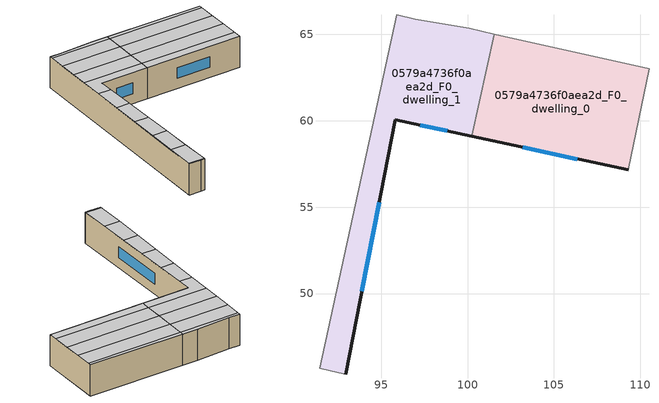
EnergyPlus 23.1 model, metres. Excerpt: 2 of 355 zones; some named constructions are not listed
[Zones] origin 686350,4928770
0579a4736f0aea2d_F0_dwelling_0
 floor ground (EU_floor_Construction): 110.51,63 109.3,57.16 100.26,59.11 101.55,65.03 z0
 wall outside (EU_wall_Construction): 100.26,59.11 109.3,57.16 z0:3
 wall to 0579a4736f0aea2d_F0_dwelling_1 (EU_wall_Construction): 101.55,65.03 100.26,59.11 z0:3
 wall adiabatic (EU_wall_Construction): 109.3,57.16 110.51,63 101.55,65.03 z0:3
 window (EU_Window_Construction): 103.2,58.47 106.36,57.79 z0.98:2.02
 ceiling to 0579a4736f0aea2d_F1_dwelling_32 (EU_floor_Construction): 109.46,57.97 109.79,59.55 100.78,61.52 100.44,59.94 z3
 ceiling to 0579a4736f0aea2d_F1_dwelling_31 (EU_floor_Construction): 109.79,59.55 110.12,61.14 101.13,63.1 100.78,61.52 z3
 ceiling adiabatic (EU_roof_Construction): 109.3,57.16 109.46,57.97 100.44,59.94 100.26,59.11 z3
 ceiling to 0579a4736f0aea2d_F1_dwelling_30 (EU_floor_Construction): 110.12,61.14 110.44,62.68 101.46,64.64 101.13,63.1 z3
 ceiling to 0579a4736f0aea2d_F1_dwelling_29 (EU_floor_Construction): 110.44,62.68 110.51,63 101.55,65.03 101.46,64.64 z3
0579a4736f0aea2d_F0_dwelling_1
 floor ground (EU_floor_Construction): 101.55,65.03 100.26,59.11 95.83,60.07 92.94,45.33 91.43,45.66 95.9,66.14 96.97,65.89 100.09,65.36 z0
 wall outside (EU_wall_Construction): 92.94,45.33 95.83,60.07 100.26,59.11 z0:3
 wall adiabatic (EU_wall_Construction): 101.55,65.03 100.09,65.36 96.97,65.89 95.9,66.14 z0:3
 wall to 0579a4736f0aea2d_F0_dwelling_23 (EU_wall_Construction): 91.43,45.66 92.53,45.42 z0:3
 wall to 0579a4736f0aea2d_F0_dwelling_2 (EU_wall_Construction): 95.9,66.14 91.43,45.66 z0:3
 wall to 0579a4736f0aea2d_F0_dwelling_22 (EU_wall_Construction): 92.53,45.42 92.94,45.33 z0:3
 window (EU_Window_Construction): 97.27,59.75 98.82,59.42 / 93.88,50.12 94.89,55.27 z0.98:2.02
 ceiling to 0579a4736f0aea2d_F1_dwelling_31 (EU_floor_Construction): 100.78,61.52 101.13,63.1 95.5,64.33 95.16,62.75 z3
 ceiling to 0579a4736f0aea2d_F1_dwelling_32 (EU_floor_Construction): 100.44,59.94 100.78,61.52 95.16,62.75 94.81,61.16 z3
 ceiling to 0579a4736f0aea2d_F1_dwelling_30 (EU_floor_Construction): 101.13,63.1 101.46,64.64 95.84,65.86 95.5,64.33 z3
 ceiling to 0579a4736f0aea2d_F1_dwelling_37 (EU_floor_Construction): 93.48,48.11 94.01,50.78 92.61,51.08 92.03,48.42 z3
 ceiling to 0579a4736f0aea2d_F1_dwelling_29 (EU_floor_Construction): 101.46,64.64 101.55,65.03 100.09,65.36 96.97,65.89 95.9,66.14 95.84,65.86 z3
 ceiling to 0579a4736f0aea2d_F1_dwelling_34 (EU_floor_Construction): 95.05,56.12 95.58,58.79 94.35,59.06 93.77,56.4 z3
 ceiling to 0579a4736f0aea2d_F1_dwelling_38 (EU_floor_Construction): 92.96,45.43 93.48,48.11 92.03,48.42 91.45,45.76 z3
 ceiling to 0579a4736f0aea2d_F1_dwelling_33 (EU_floor_Construction): 100.26,59.11 100.44,59.94 94.81,61.16 94.35,59.06 95.58,58.79 95.83,60.07 z3
 ceiling to 0579a4736f0aea2d_F1_dwelling_39 (EU_floor_Construction): 92.94,45.33 92.96,45.43 91.45,45.76 91.43,45.66 z3
 ceiling to 0579a4736f0aea2d_F1_dwelling_35 (EU_floor_Construction): 94.53,53.45 95.05,56.12 93.77,56.4 93.19,53.74 z3
 ceiling adiabatic (EU_roof_Construction): 94.01,50.78 94.53,53.45 93.19,53.74 92.61,51.08 z3
[SCHEDULE:FILE] Column Number=1; Rows to Skip at Top=0; Number of Hours of Data=8760; Column Separator=Comma; Interpolate to Timestep=No; Minutes per Item=60; Adjust Schedule for Daylight Savings=Yes
Name | File
EU_Step8_GainSchedule_0579a4736f0aea2d_F1_dwelling_50_f000 | ../../schedules/0579a4736f0aea2d/0579a4736f0aea2d_F1_dwelling_50_f000_gain.csv
EU_Step8_GainSchedule_0579a4736f0aea2d_F1_dwelling_51_f000 | ../../schedules/0579a4736f0aea2d/0579a4736f0aea2d_F1_dwelling_51_f000_gain.csv
EU_Step8_GainSchedule_0579a4736f0aea2d_F1_dwelling_52_f000 | ../../schedules/0579a4736f0aea2d/0579a4736f0aea2d_F1_dwelling_52_f000_gain.csv
EU_Step8_GainSchedule_0579a4736f0aea2d_F1_dwelling_53_f000 | ../../schedules/0579a4736f0aea2d/0579a4736f0aea2d_F1_dwelling_53_f000_gain.csv
EU_Step8_GainSchedule_0579a4736f0aea2d_F1_dwelling_54_f000 | ../../schedules/0579a4736f0aea2d/0579a4736f0aea2d_F1_dwelling_54_f000_gain.csv
EU_Step8_GainSchedule_0579a4736f0aea2d_F1_dwelling_55_f000 | ../../schedules/0579a4736f0aea2d/0579a4736f0aea2d_F1_dwelling_55_f000_gain.csv
EU_Step8_GainSchedule_0579a4736f0aea2d_F1_dwelling_56_f000 | ../../schedules/0579a4736f0aea2d/0579a4736f0aea2d_F1_dwelling_56_f000_gain.csv
EU_Step8_GainSchedule_0579a4736f0aea2d_F1_dwelling_57_f000 | ../../schedules/0579a4736f0aea2d/0579a4736f0aea2d_F1_dwelling_57_f000_gain.csv
EU_Step8_GainSchedule_0579a4736f0aea2d_F1_dwelling_58_f000 | ../../schedules/0579a4736f0aea2d/0579a4736f0aea2d_F1_dwelling_58_f000_gain.csv
EU_Step8_GainSchedule_0579a4736f0aea2d_F3_dwelling_42_f000 | ../../schedules/0579a4736f0aea2d/0579a4736f0aea2d_F3_dwelling_42_f000_gain.csv
EU_Step8_GainSchedule_0579a4736f0aea2d_F3_dwelling_43_f000 | ../../schedules/0579a4736f0aea2d/0579a4736f0aea2d_F3_dwelling_43_f000_gain.csv
